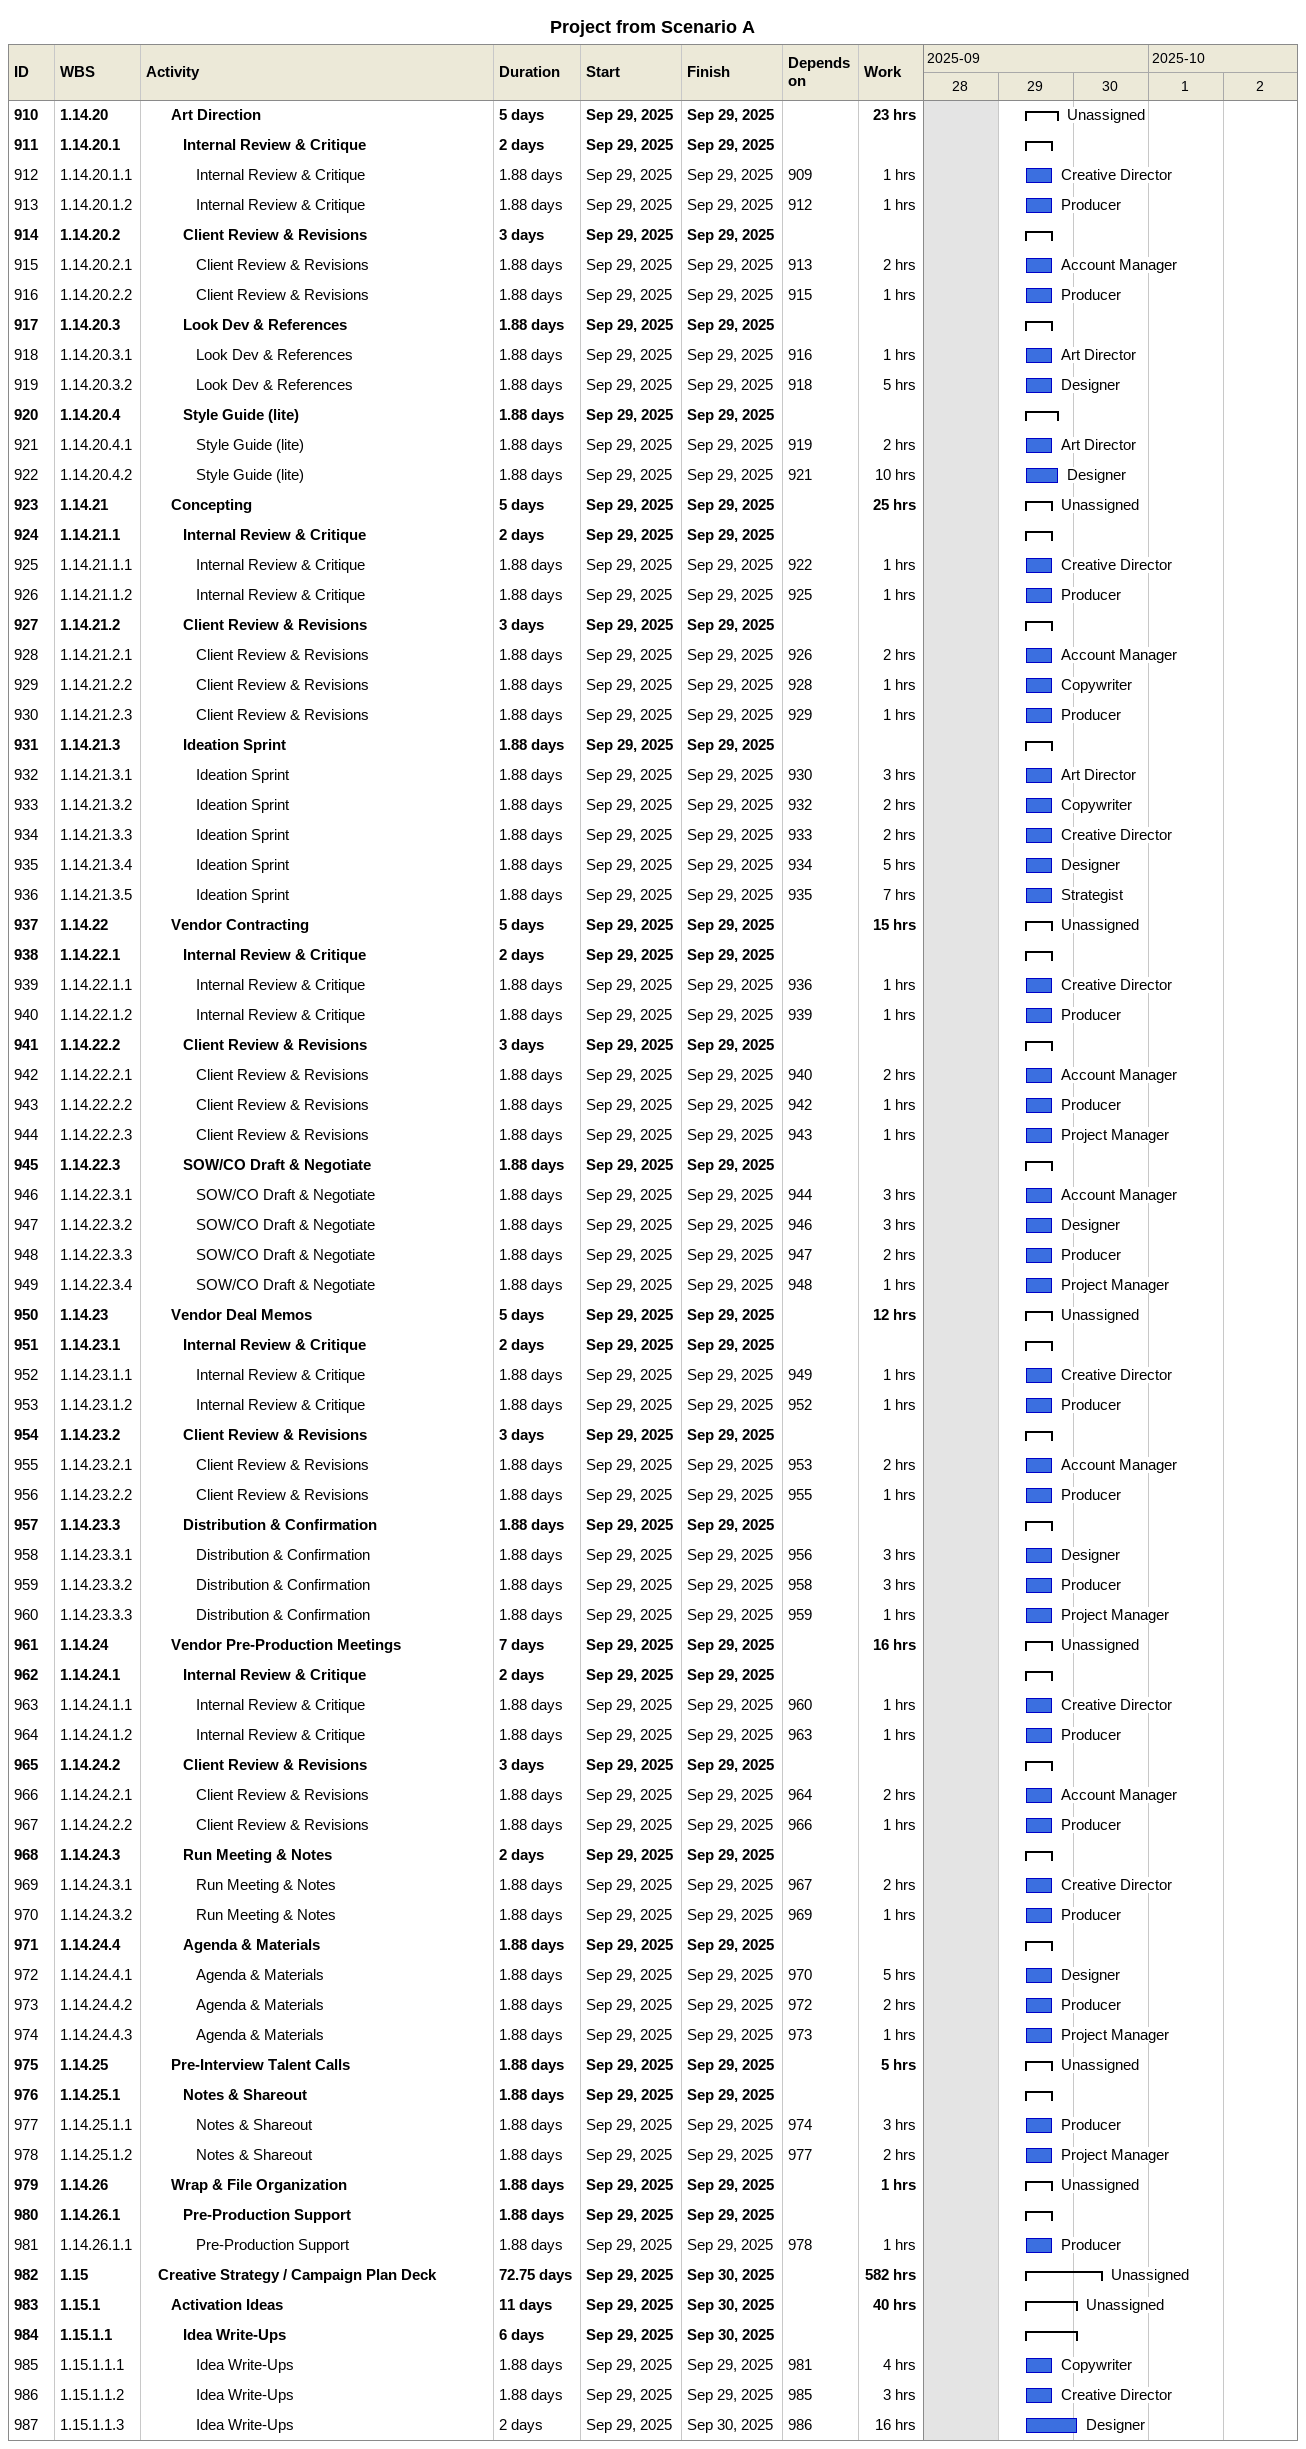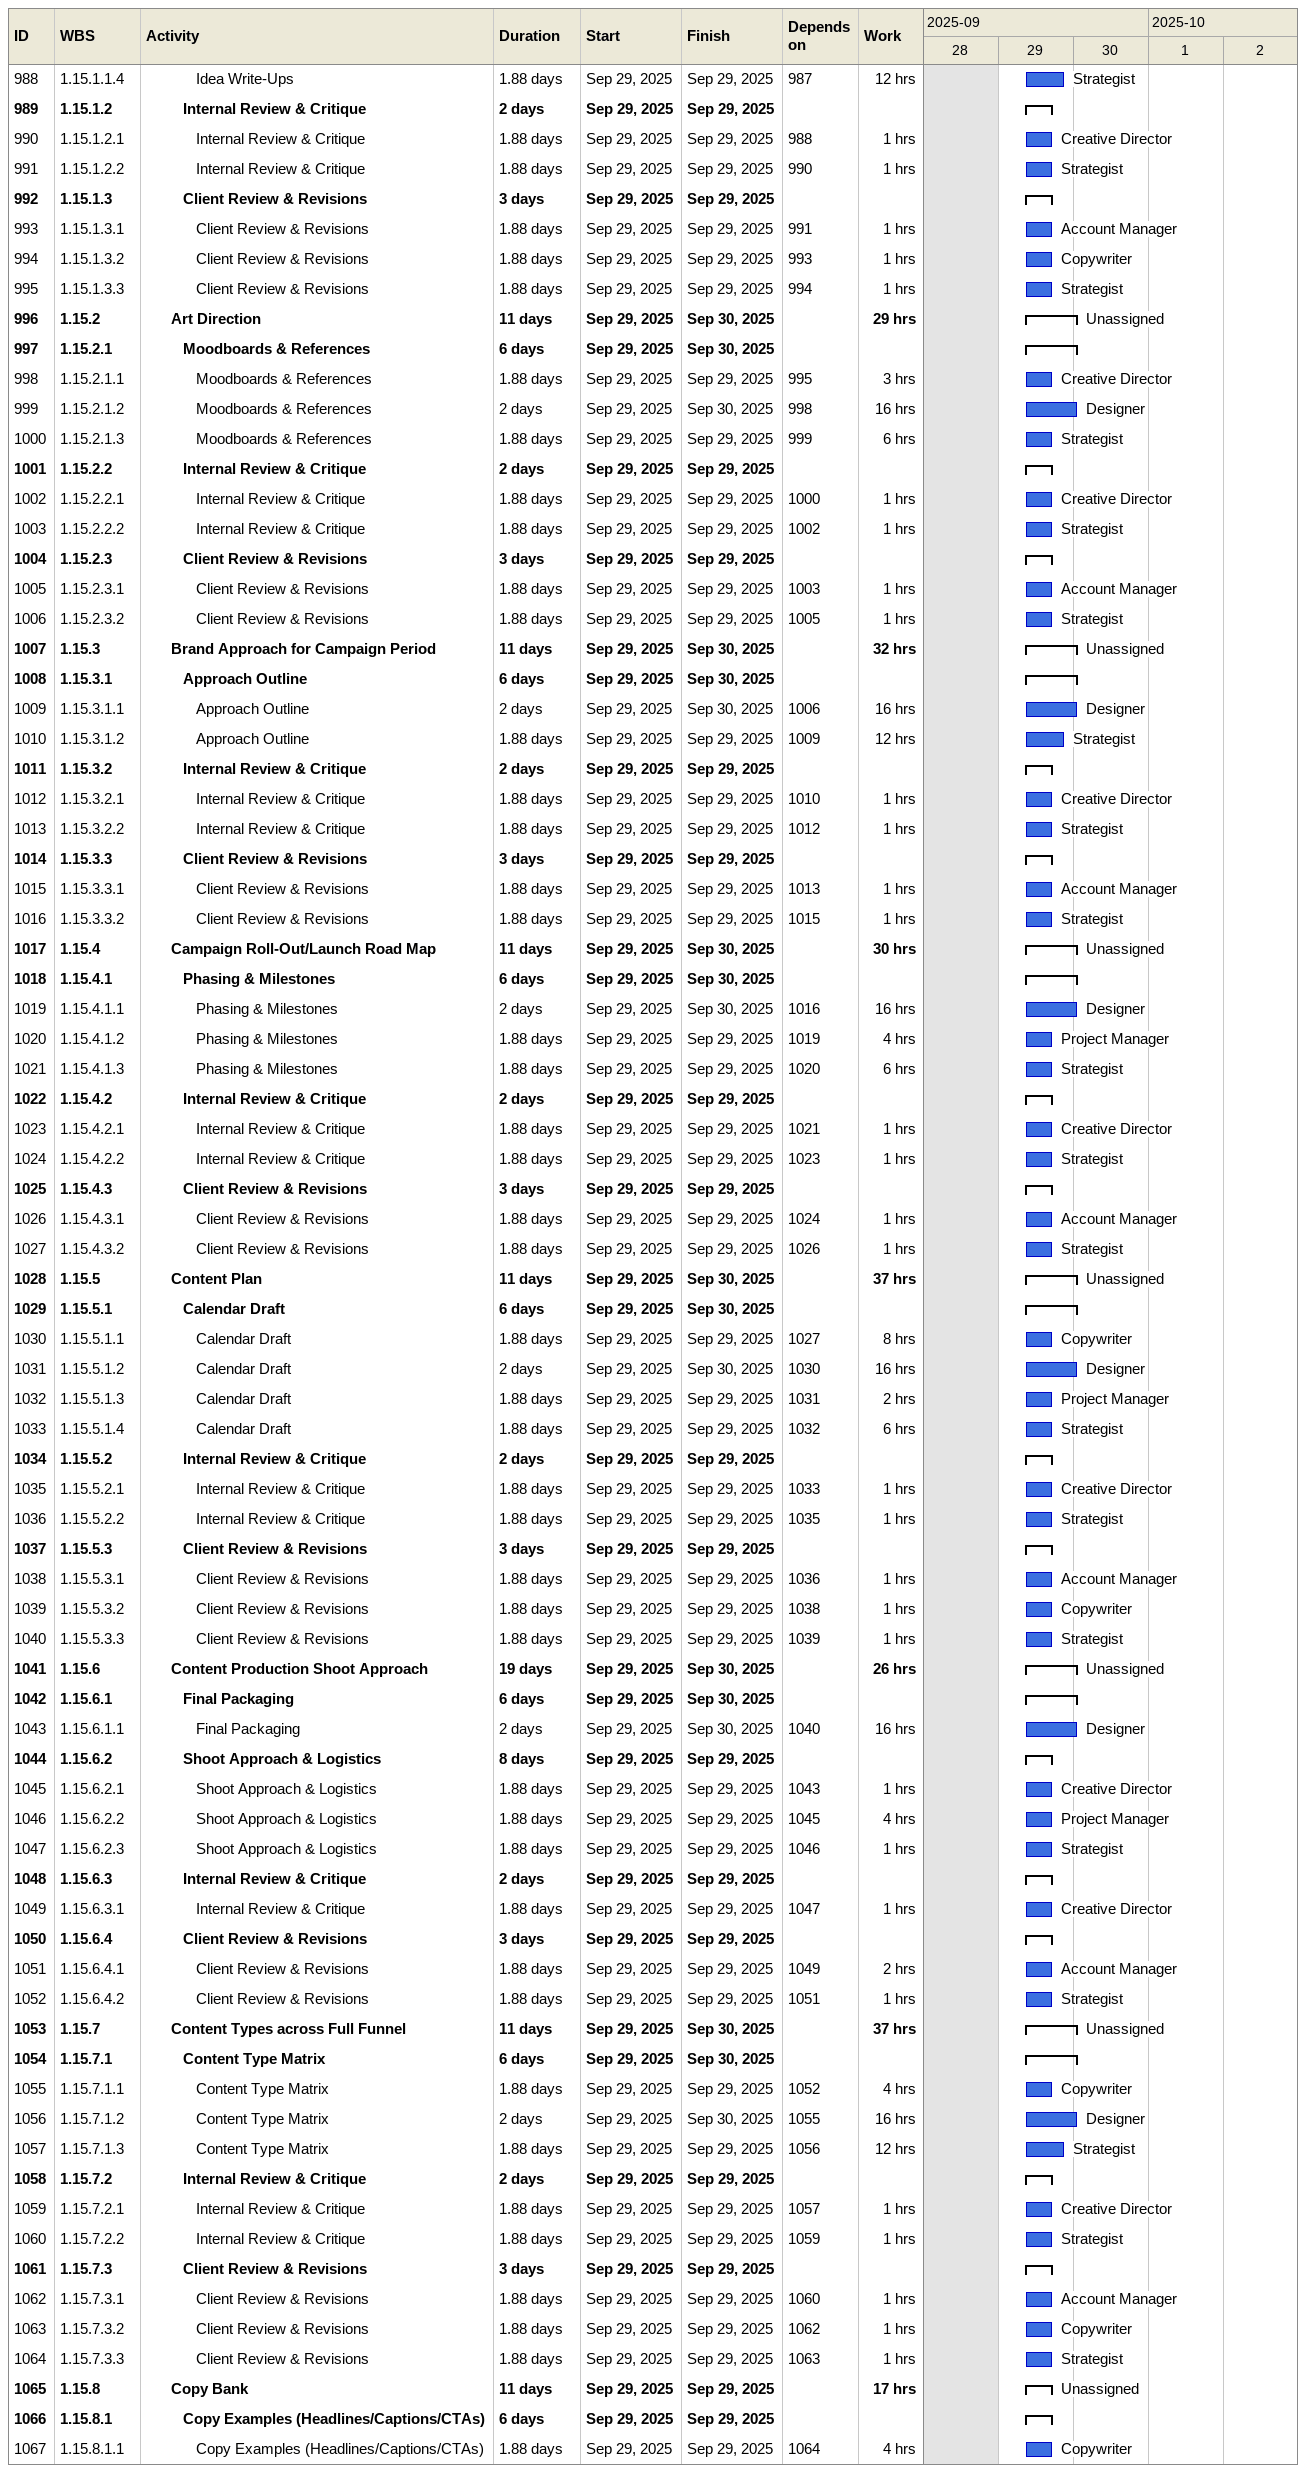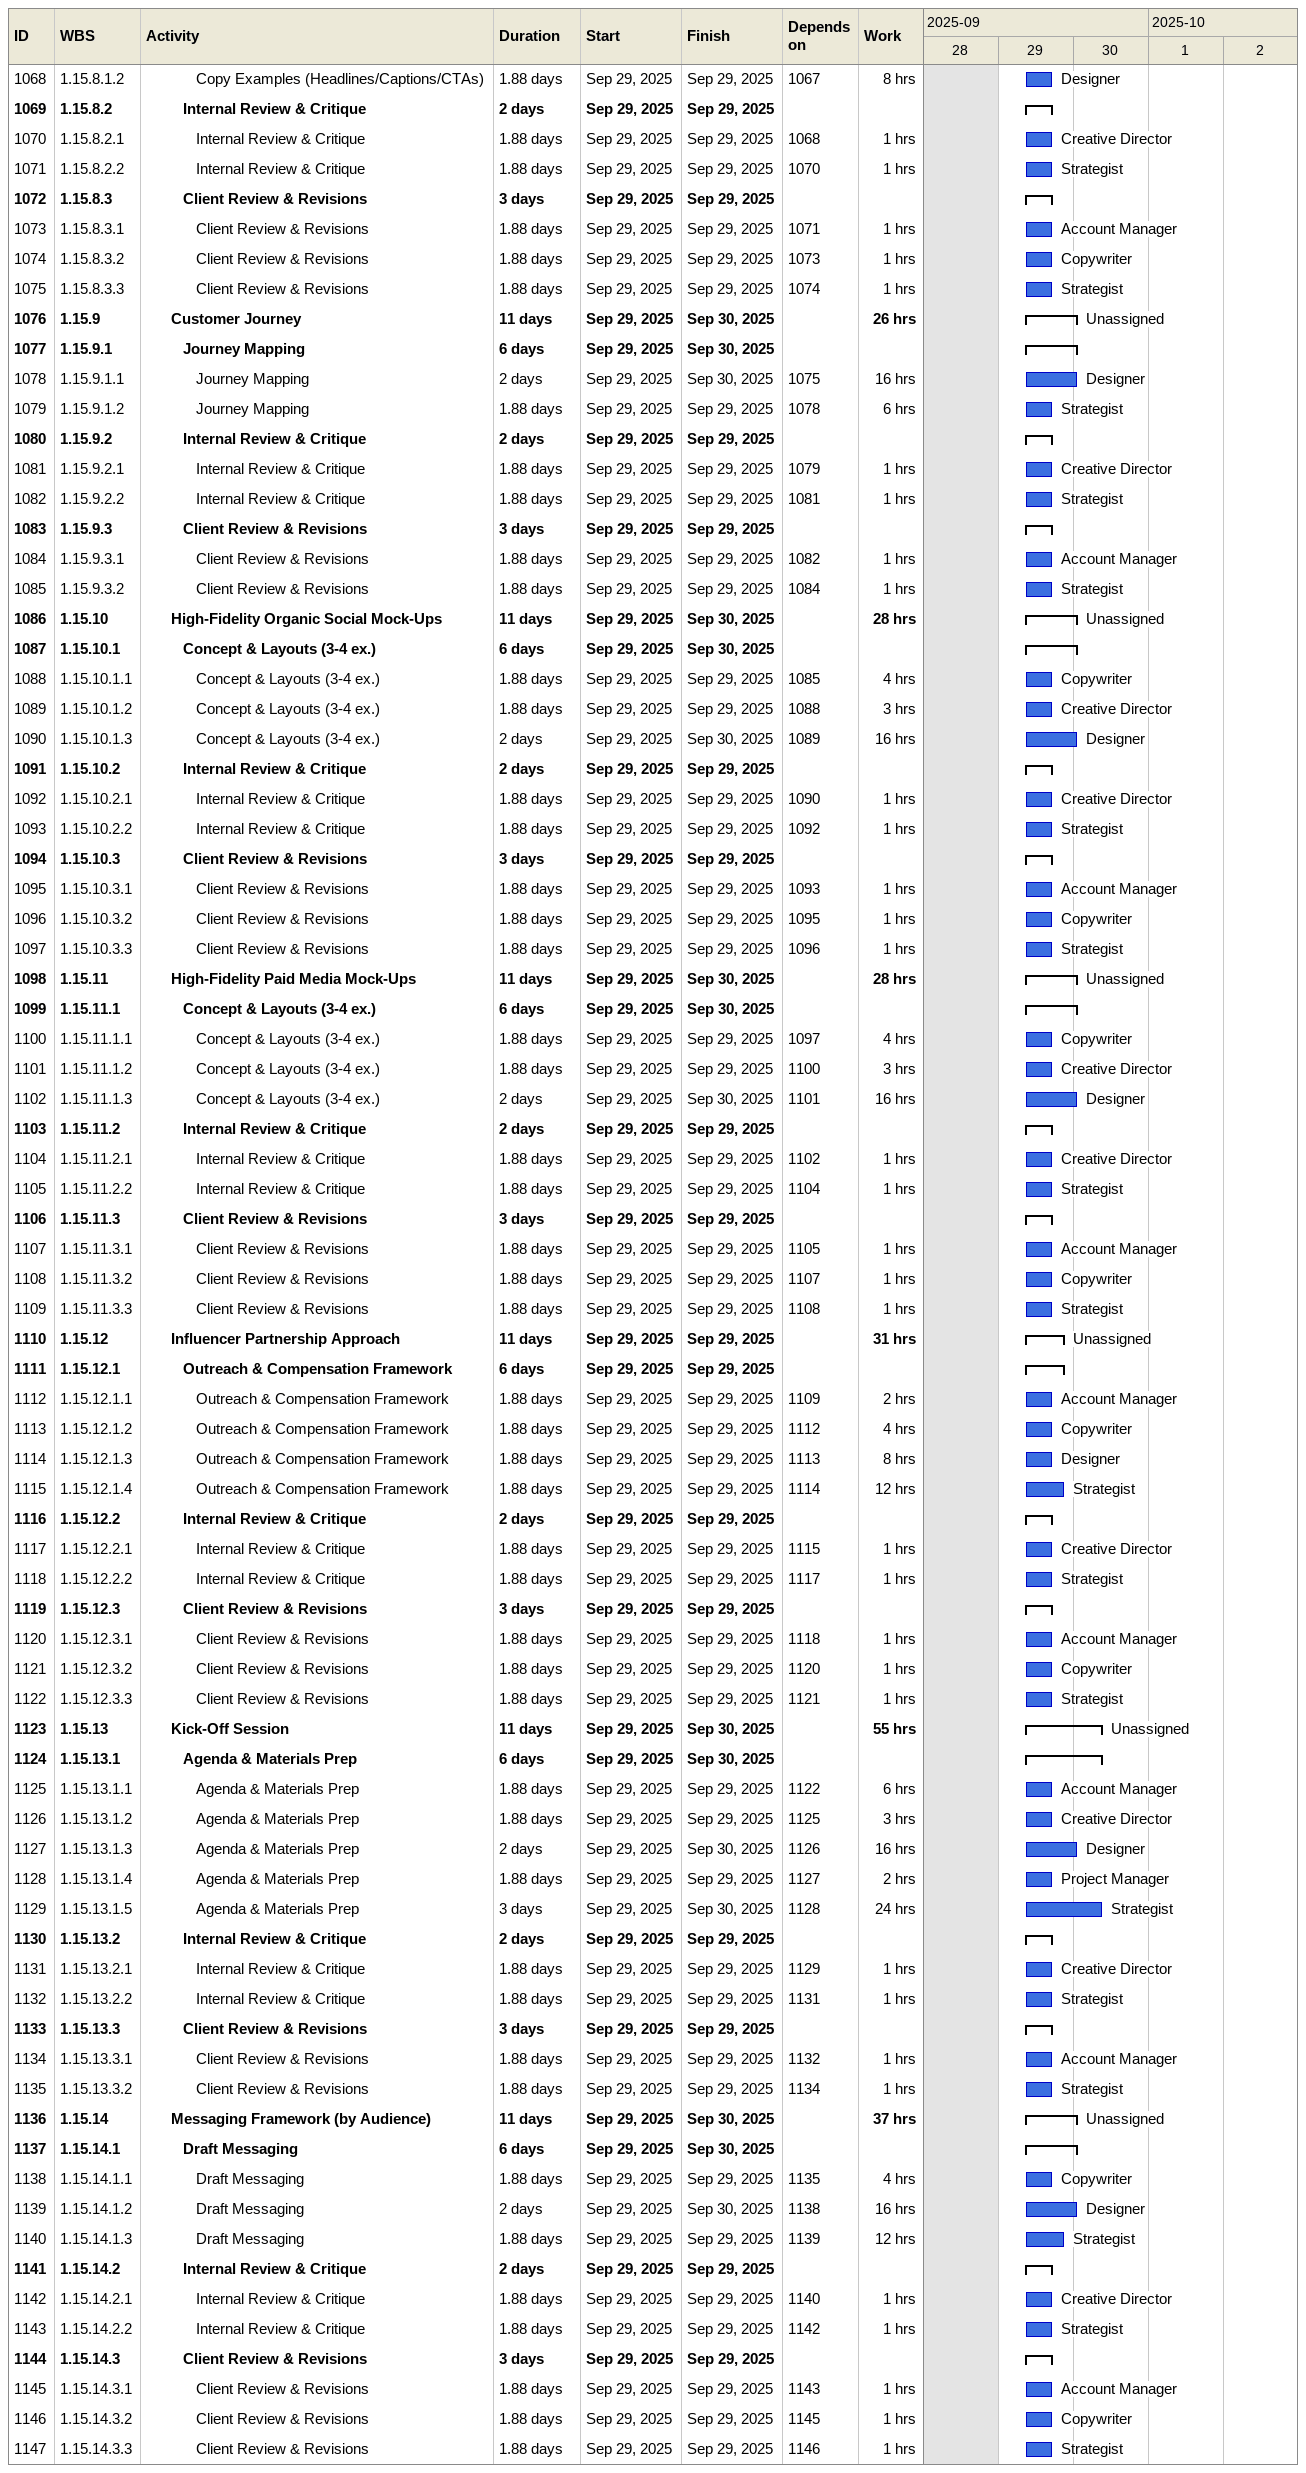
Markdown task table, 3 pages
Project from Scenario A

| ID | WBS | Task | Duration | Start | Finish | Predecessors | Resources | Work (h) |
|---|---|---|---|---|---|---|---|---|
| 910 | 1.14.20 | **Art Direction** | 5d | 2025-09-29 | 2025-09-29 |  | Unassigned | 23 |
| 911 | 1.14.20.1 | **Internal Review & Critique** | 2d | 2025-09-29 | 2025-09-29 |  |  |  |
| 912 | 1.14.20.1.1 | Internal Review & Critique | 1.88d | 2025-09-29 | 2025-09-29 | 909 | Creative Director | 1 |
| 913 | 1.14.20.1.2 | Internal Review & Critique | 1.88d | 2025-09-29 | 2025-09-29 | 912 | Producer | 1 |
| 914 | 1.14.20.2 | **Client Review & Revisions** | 3d | 2025-09-29 | 2025-09-29 |  |  |  |
| 915 | 1.14.20.2.1 | Client Review & Revisions | 1.88d | 2025-09-29 | 2025-09-29 | 913 | Account Manager | 2 |
| 916 | 1.14.20.2.2 | Client Review & Revisions | 1.88d | 2025-09-29 | 2025-09-29 | 915 | Producer | 1 |
| 917 | 1.14.20.3 | **Look Dev & References** | 1.88d | 2025-09-29 | 2025-09-29 |  |  |  |
| 918 | 1.14.20.3.1 | Look Dev & References | 1.88d | 2025-09-29 | 2025-09-29 | 916 | Art Director | 1 |
| 919 | 1.14.20.3.2 | Look Dev & References | 1.88d | 2025-09-29 | 2025-09-29 | 918 | Designer | 5 |
| 920 | 1.14.20.4 | **Style Guide (lite)** | 1.88d | 2025-09-29 | 2025-09-29 |  |  |  |
| 921 | 1.14.20.4.1 | Style Guide (lite) | 1.88d | 2025-09-29 | 2025-09-29 | 919 | Art Director | 2 |
| 922 | 1.14.20.4.2 | Style Guide (lite) | 1.88d | 2025-09-29 | 2025-09-29 | 921 | Designer | 10 |
| 923 | 1.14.21 | **Concepting** | 5d | 2025-09-29 | 2025-09-29 |  | Unassigned | 25 |
| 924 | 1.14.21.1 | **Internal Review & Critique** | 2d | 2025-09-29 | 2025-09-29 |  |  |  |
| 925 | 1.14.21.1.1 | Internal Review & Critique | 1.88d | 2025-09-29 | 2025-09-29 | 922 | Creative Director | 1 |
| 926 | 1.14.21.1.2 | Internal Review & Critique | 1.88d | 2025-09-29 | 2025-09-29 | 925 | Producer | 1 |
| 927 | 1.14.21.2 | **Client Review & Revisions** | 3d | 2025-09-29 | 2025-09-29 |  |  |  |
| 928 | 1.14.21.2.1 | Client Review & Revisions | 1.88d | 2025-09-29 | 2025-09-29 | 926 | Account Manager | 2 |
| 929 | 1.14.21.2.2 | Client Review & Revisions | 1.88d | 2025-09-29 | 2025-09-29 | 928 | Copywriter | 1 |
| 930 | 1.14.21.2.3 | Client Review & Revisions | 1.88d | 2025-09-29 | 2025-09-29 | 929 | Producer | 1 |
| 931 | 1.14.21.3 | **Ideation Sprint** | 1.88d | 2025-09-29 | 2025-09-29 |  |  |  |
| 932 | 1.14.21.3.1 | Ideation Sprint | 1.88d | 2025-09-29 | 2025-09-29 | 930 | Art Director | 3 |
| 933 | 1.14.21.3.2 | Ideation Sprint | 1.88d | 2025-09-29 | 2025-09-29 | 932 | Copywriter | 2 |
| 934 | 1.14.21.3.3 | Ideation Sprint | 1.88d | 2025-09-29 | 2025-09-29 | 933 | Creative Director | 2 |
| 935 | 1.14.21.3.4 | Ideation Sprint | 1.88d | 2025-09-29 | 2025-09-29 | 934 | Designer | 5 |
| 936 | 1.14.21.3.5 | Ideation Sprint | 1.88d | 2025-09-29 | 2025-09-29 | 935 | Strategist | 7 |
| 937 | 1.14.22 | **Vendor Contracting** | 5d | 2025-09-29 | 2025-09-29 |  | Unassigned | 15 |
| 938 | 1.14.22.1 | **Internal Review & Critique** | 2d | 2025-09-29 | 2025-09-29 |  |  |  |
| 939 | 1.14.22.1.1 | Internal Review & Critique | 1.88d | 2025-09-29 | 2025-09-29 | 936 | Creative Director | 1 |
| 940 | 1.14.22.1.2 | Internal Review & Critique | 1.88d | 2025-09-29 | 2025-09-29 | 939 | Producer | 1 |
| 941 | 1.14.22.2 | **Client Review & Revisions** | 3d | 2025-09-29 | 2025-09-29 |  |  |  |
| 942 | 1.14.22.2.1 | Client Review & Revisions | 1.88d | 2025-09-29 | 2025-09-29 | 940 | Account Manager | 2 |
| 943 | 1.14.22.2.2 | Client Review & Revisions | 1.88d | 2025-09-29 | 2025-09-29 | 942 | Producer | 1 |
| 944 | 1.14.22.2.3 | Client Review & Revisions | 1.88d | 2025-09-29 | 2025-09-29 | 943 | Project Manager | 1 |
| 945 | 1.14.22.3 | **SOW/CO Draft & Negotiate** | 1.88d | 2025-09-29 | 2025-09-29 |  |  |  |
| 946 | 1.14.22.3.1 | SOW/CO Draft & Negotiate | 1.88d | 2025-09-29 | 2025-09-29 | 944 | Account Manager | 3 |
| 947 | 1.14.22.3.2 | SOW/CO Draft & Negotiate | 1.88d | 2025-09-29 | 2025-09-29 | 946 | Designer | 3 |
| 948 | 1.14.22.3.3 | SOW/CO Draft & Negotiate | 1.88d | 2025-09-29 | 2025-09-29 | 947 | Producer | 2 |
| 949 | 1.14.22.3.4 | SOW/CO Draft & Negotiate | 1.88d | 2025-09-29 | 2025-09-29 | 948 | Project Manager | 1 |
| 950 | 1.14.23 | **Vendor Deal Memos** | 5d | 2025-09-29 | 2025-09-29 |  | Unassigned | 12 |
| 951 | 1.14.23.1 | **Internal Review & Critique** | 2d | 2025-09-29 | 2025-09-29 |  |  |  |
| 952 | 1.14.23.1.1 | Internal Review & Critique | 1.88d | 2025-09-29 | 2025-09-29 | 949 | Creative Director | 1 |
| 953 | 1.14.23.1.2 | Internal Review & Critique | 1.88d | 2025-09-29 | 2025-09-29 | 952 | Producer | 1 |
| 954 | 1.14.23.2 | **Client Review & Revisions** | 3d | 2025-09-29 | 2025-09-29 |  |  |  |
| 955 | 1.14.23.2.1 | Client Review & Revisions | 1.88d | 2025-09-29 | 2025-09-29 | 953 | Account Manager | 2 |
| 956 | 1.14.23.2.2 | Client Review & Revisions | 1.88d | 2025-09-29 | 2025-09-29 | 955 | Producer | 1 |
| 957 | 1.14.23.3 | **Distribution & Confirmation** | 1.88d | 2025-09-29 | 2025-09-29 |  |  |  |
| 958 | 1.14.23.3.1 | Distribution & Confirmation | 1.88d | 2025-09-29 | 2025-09-29 | 956 | Designer | 3 |
| 959 | 1.14.23.3.2 | Distribution & Confirmation | 1.88d | 2025-09-29 | 2025-09-29 | 958 | Producer | 3 |
| 960 | 1.14.23.3.3 | Distribution & Confirmation | 1.88d | 2025-09-29 | 2025-09-29 | 959 | Project Manager | 1 |
| 961 | 1.14.24 | **Vendor Pre-Production Meetings** | 7d | 2025-09-29 | 2025-09-29 |  | Unassigned | 16 |
| 962 | 1.14.24.1 | **Internal Review & Critique** | 2d | 2025-09-29 | 2025-09-29 |  |  |  |
| 963 | 1.14.24.1.1 | Internal Review & Critique | 1.88d | 2025-09-29 | 2025-09-29 | 960 | Creative Director | 1 |
| 964 | 1.14.24.1.2 | Internal Review & Critique | 1.88d | 2025-09-29 | 2025-09-29 | 963 | Producer | 1 |
| 965 | 1.14.24.2 | **Client Review & Revisions** | 3d | 2025-09-29 | 2025-09-29 |  |  |  |
| 966 | 1.14.24.2.1 | Client Review & Revisions | 1.88d | 2025-09-29 | 2025-09-29 | 964 | Account Manager | 2 |
| 967 | 1.14.24.2.2 | Client Review & Revisions | 1.88d | 2025-09-29 | 2025-09-29 | 966 | Producer | 1 |
| 968 | 1.14.24.3 | **Run Meeting & Notes** | 2d | 2025-09-29 | 2025-09-29 |  |  |  |
| 969 | 1.14.24.3.1 | Run Meeting & Notes | 1.88d | 2025-09-29 | 2025-09-29 | 967 | Creative Director | 2 |
| 970 | 1.14.24.3.2 | Run Meeting & Notes | 1.88d | 2025-09-29 | 2025-09-29 | 969 | Producer | 1 |
| 971 | 1.14.24.4 | **Agenda & Materials** | 1.88d | 2025-09-29 | 2025-09-29 |  |  |  |
| 972 | 1.14.24.4.1 | Agenda & Materials | 1.88d | 2025-09-29 | 2025-09-29 | 970 | Designer | 5 |
| 973 | 1.14.24.4.2 | Agenda & Materials | 1.88d | 2025-09-29 | 2025-09-29 | 972 | Producer | 2 |
| 974 | 1.14.24.4.3 | Agenda & Materials | 1.88d | 2025-09-29 | 2025-09-29 | 973 | Project Manager | 1 |
| 975 | 1.14.25 | **Pre-Interview Talent Calls** | 1.88d | 2025-09-29 | 2025-09-29 |  | Unassigned | 5 |
| 976 | 1.14.25.1 | **Notes & Shareout** | 1.88d | 2025-09-29 | 2025-09-29 |  |  |  |
| 977 | 1.14.25.1.1 | Notes & Shareout | 1.88d | 2025-09-29 | 2025-09-29 | 974 | Producer | 3 |
| 978 | 1.14.25.1.2 | Notes & Shareout | 1.88d | 2025-09-29 | 2025-09-29 | 977 | Project Manager | 2 |
| 979 | 1.14.26 | **Wrap & File Organization** | 1.88d | 2025-09-29 | 2025-09-29 |  | Unassigned | 1 |
| 980 | 1.14.26.1 | **Pre-Production Support** | 1.88d | 2025-09-29 | 2025-09-29 |  |  |  |
| 981 | 1.14.26.1.1 | Pre-Production Support | 1.88d | 2025-09-29 | 2025-09-29 | 978 | Producer | 1 |
| 982 | 1.15 | **Creative Strategy / Campaign Plan Deck** | 72.75d | 2025-09-29 | 2025-09-30 |  | Unassigned | 582 |
| 983 | 1.15.1 | **Activation Ideas** | 11d | 2025-09-29 | 2025-09-30 |  | Unassigned | 40 |
| 984 | 1.15.1.1 | **Idea Write-Ups** | 6d | 2025-09-29 | 2025-09-30 |  |  |  |
| 985 | 1.15.1.1.1 | Idea Write-Ups | 1.88d | 2025-09-29 | 2025-09-29 | 981 | Copywriter | 4 |
| 986 | 1.15.1.1.2 | Idea Write-Ups | 1.88d | 2025-09-29 | 2025-09-29 | 985 | Creative Director | 3 |
| 987 | 1.15.1.1.3 | Idea Write-Ups | 2d | 2025-09-29 | 2025-09-30 | 986 | Designer | 16 |
| 988 | 1.15.1.1.4 | Idea Write-Ups | 1.88d | 2025-09-29 | 2025-09-29 | 987 | Strategist | 12 |
| 989 | 1.15.1.2 | **Internal Review & Critique** | 2d | 2025-09-29 | 2025-09-29 |  |  |  |
| 990 | 1.15.1.2.1 | Internal Review & Critique | 1.88d | 2025-09-29 | 2025-09-29 | 988 | Creative Director | 1 |
| 991 | 1.15.1.2.2 | Internal Review & Critique | 1.88d | 2025-09-29 | 2025-09-29 | 990 | Strategist | 1 |
| 992 | 1.15.1.3 | **Client Review & Revisions** | 3d | 2025-09-29 | 2025-09-29 |  |  |  |
| 993 | 1.15.1.3.1 | Client Review & Revisions | 1.88d | 2025-09-29 | 2025-09-29 | 991 | Account Manager | 1 |
| 994 | 1.15.1.3.2 | Client Review & Revisions | 1.88d | 2025-09-29 | 2025-09-29 | 993 | Copywriter | 1 |
| 995 | 1.15.1.3.3 | Client Review & Revisions | 1.88d | 2025-09-29 | 2025-09-29 | 994 | Strategist | 1 |
| 996 | 1.15.2 | **Art Direction** | 11d | 2025-09-29 | 2025-09-30 |  | Unassigned | 29 |
| 997 | 1.15.2.1 | **Moodboards & References** | 6d | 2025-09-29 | 2025-09-30 |  |  |  |
| 998 | 1.15.2.1.1 | Moodboards & References | 1.88d | 2025-09-29 | 2025-09-29 | 995 | Creative Director | 3 |
| 999 | 1.15.2.1.2 | Moodboards & References | 2d | 2025-09-29 | 2025-09-30 | 998 | Designer | 16 |
| 1000 | 1.15.2.1.3 | Moodboards & References | 1.88d | 2025-09-29 | 2025-09-29 | 999 | Strategist | 6 |
| 1001 | 1.15.2.2 | **Internal Review & Critique** | 2d | 2025-09-29 | 2025-09-29 |  |  |  |
| 1002 | 1.15.2.2.1 | Internal Review & Critique | 1.88d | 2025-09-29 | 2025-09-29 | 1000 | Creative Director | 1 |
| 1003 | 1.15.2.2.2 | Internal Review & Critique | 1.88d | 2025-09-29 | 2025-09-29 | 1002 | Strategist | 1 |
| 1004 | 1.15.2.3 | **Client Review & Revisions** | 3d | 2025-09-29 | 2025-09-29 |  |  |  |
| 1005 | 1.15.2.3.1 | Client Review & Revisions | 1.88d | 2025-09-29 | 2025-09-29 | 1003 | Account Manager | 1 |
| 1006 | 1.15.2.3.2 | Client Review & Revisions | 1.88d | 2025-09-29 | 2025-09-29 | 1005 | Strategist | 1 |
| 1007 | 1.15.3 | **Brand Approach for Campaign Period** | 11d | 2025-09-29 | 2025-09-30 |  | Unassigned | 32 |
| 1008 | 1.15.3.1 | **Approach Outline** | 6d | 2025-09-29 | 2025-09-30 |  |  |  |
| 1009 | 1.15.3.1.1 | Approach Outline | 2d | 2025-09-29 | 2025-09-30 | 1006 | Designer | 16 |
| 1010 | 1.15.3.1.2 | Approach Outline | 1.88d | 2025-09-29 | 2025-09-29 | 1009 | Strategist | 12 |
| 1011 | 1.15.3.2 | **Internal Review & Critique** | 2d | 2025-09-29 | 2025-09-29 |  |  |  |
| 1012 | 1.15.3.2.1 | Internal Review & Critique | 1.88d | 2025-09-29 | 2025-09-29 | 1010 | Creative Director | 1 |
| 1013 | 1.15.3.2.2 | Internal Review & Critique | 1.88d | 2025-09-29 | 2025-09-29 | 1012 | Strategist | 1 |
| 1014 | 1.15.3.3 | **Client Review & Revisions** | 3d | 2025-09-29 | 2025-09-29 |  |  |  |
| 1015 | 1.15.3.3.1 | Client Review & Revisions | 1.88d | 2025-09-29 | 2025-09-29 | 1013 | Account Manager | 1 |
| 1016 | 1.15.3.3.2 | Client Review & Revisions | 1.88d | 2025-09-29 | 2025-09-29 | 1015 | Strategist | 1 |
| 1017 | 1.15.4 | **Campaign Roll-Out/Launch Road Map** | 11d | 2025-09-29 | 2025-09-30 |  | Unassigned | 30 |
| 1018 | 1.15.4.1 | **Phasing & Milestones** | 6d | 2025-09-29 | 2025-09-30 |  |  |  |
| 1019 | 1.15.4.1.1 | Phasing & Milestones | 2d | 2025-09-29 | 2025-09-30 | 1016 | Designer | 16 |
| 1020 | 1.15.4.1.2 | Phasing & Milestones | 1.88d | 2025-09-29 | 2025-09-29 | 1019 | Project Manager | 4 |
| 1021 | 1.15.4.1.3 | Phasing & Milestones | 1.88d | 2025-09-29 | 2025-09-29 | 1020 | Strategist | 6 |
| 1022 | 1.15.4.2 | **Internal Review & Critique** | 2d | 2025-09-29 | 2025-09-29 |  |  |  |
| 1023 | 1.15.4.2.1 | Internal Review & Critique | 1.88d | 2025-09-29 | 2025-09-29 | 1021 | Creative Director | 1 |
| 1024 | 1.15.4.2.2 | Internal Review & Critique | 1.88d | 2025-09-29 | 2025-09-29 | 1023 | Strategist | 1 |
| 1025 | 1.15.4.3 | **Client Review & Revisions** | 3d | 2025-09-29 | 2025-09-29 |  |  |  |
| 1026 | 1.15.4.3.1 | Client Review & Revisions | 1.88d | 2025-09-29 | 2025-09-29 | 1024 | Account Manager | 1 |
| 1027 | 1.15.4.3.2 | Client Review & Revisions | 1.88d | 2025-09-29 | 2025-09-29 | 1026 | Strategist | 1 |
| 1028 | 1.15.5 | **Content Plan** | 11d | 2025-09-29 | 2025-09-30 |  | Unassigned | 37 |
| 1029 | 1.15.5.1 | **Calendar Draft** | 6d | 2025-09-29 | 2025-09-30 |  |  |  |
| 1030 | 1.15.5.1.1 | Calendar Draft | 1.88d | 2025-09-29 | 2025-09-29 | 1027 | Copywriter | 8 |
| 1031 | 1.15.5.1.2 | Calendar Draft | 2d | 2025-09-29 | 2025-09-30 | 1030 | Designer | 16 |
| 1032 | 1.15.5.1.3 | Calendar Draft | 1.88d | 2025-09-29 | 2025-09-29 | 1031 | Project Manager | 2 |
| 1033 | 1.15.5.1.4 | Calendar Draft | 1.88d | 2025-09-29 | 2025-09-29 | 1032 | Strategist | 6 |
| 1034 | 1.15.5.2 | **Internal Review & Critique** | 2d | 2025-09-29 | 2025-09-29 |  |  |  |
| 1035 | 1.15.5.2.1 | Internal Review & Critique | 1.88d | 2025-09-29 | 2025-09-29 | 1033 | Creative Director | 1 |
| 1036 | 1.15.5.2.2 | Internal Review & Critique | 1.88d | 2025-09-29 | 2025-09-29 | 1035 | Strategist | 1 |
| 1037 | 1.15.5.3 | **Client Review & Revisions** | 3d | 2025-09-29 | 2025-09-29 |  |  |  |
| 1038 | 1.15.5.3.1 | Client Review & Revisions | 1.88d | 2025-09-29 | 2025-09-29 | 1036 | Account Manager | 1 |
| 1039 | 1.15.5.3.2 | Client Review & Revisions | 1.88d | 2025-09-29 | 2025-09-29 | 1038 | Copywriter | 1 |
| 1040 | 1.15.5.3.3 | Client Review & Revisions | 1.88d | 2025-09-29 | 2025-09-29 | 1039 | Strategist | 1 |
| 1041 | 1.15.6 | **Content Production Shoot Approach** | 19d | 2025-09-29 | 2025-09-30 |  | Unassigned | 26 |
| 1042 | 1.15.6.1 | **Final Packaging** | 6d | 2025-09-29 | 2025-09-30 |  |  |  |
| 1043 | 1.15.6.1.1 | Final Packaging | 2d | 2025-09-29 | 2025-09-30 | 1040 | Designer | 16 |
| 1044 | 1.15.6.2 | **Shoot Approach & Logistics** | 8d | 2025-09-29 | 2025-09-29 |  |  |  |
| 1045 | 1.15.6.2.1 | Shoot Approach & Logistics | 1.88d | 2025-09-29 | 2025-09-29 | 1043 | Creative Director | 1 |
| 1046 | 1.15.6.2.2 | Shoot Approach & Logistics | 1.88d | 2025-09-29 | 2025-09-29 | 1045 | Project Manager | 4 |
| 1047 | 1.15.6.2.3 | Shoot Approach & Logistics | 1.88d | 2025-09-29 | 2025-09-29 | 1046 | Strategist | 1 |
| 1048 | 1.15.6.3 | **Internal Review & Critique** | 2d | 2025-09-29 | 2025-09-29 |  |  |  |
| 1049 | 1.15.6.3.1 | Internal Review & Critique | 1.88d | 2025-09-29 | 2025-09-29 | 1047 | Creative Director | 1 |
| 1050 | 1.15.6.4 | **Client Review & Revisions** | 3d | 2025-09-29 | 2025-09-29 |  |  |  |
| 1051 | 1.15.6.4.1 | Client Review & Revisions | 1.88d | 2025-09-29 | 2025-09-29 | 1049 | Account Manager | 2 |
| 1052 | 1.15.6.4.2 | Client Review & Revisions | 1.88d | 2025-09-29 | 2025-09-29 | 1051 | Strategist | 1 |
| 1053 | 1.15.7 | **Content Types across Full Funnel** | 11d | 2025-09-29 | 2025-09-30 |  | Unassigned | 37 |
| 1054 | 1.15.7.1 | **Content Type Matrix** | 6d | 2025-09-29 | 2025-09-30 |  |  |  |
| 1055 | 1.15.7.1.1 | Content Type Matrix | 1.88d | 2025-09-29 | 2025-09-29 | 1052 | Copywriter | 4 |
| 1056 | 1.15.7.1.2 | Content Type Matrix | 2d | 2025-09-29 | 2025-09-30 | 1055 | Designer | 16 |
| 1057 | 1.15.7.1.3 | Content Type Matrix | 1.88d | 2025-09-29 | 2025-09-29 | 1056 | Strategist | 12 |
| 1058 | 1.15.7.2 | **Internal Review & Critique** | 2d | 2025-09-29 | 2025-09-29 |  |  |  |
| 1059 | 1.15.7.2.1 | Internal Review & Critique | 1.88d | 2025-09-29 | 2025-09-29 | 1057 | Creative Director | 1 |
| 1060 | 1.15.7.2.2 | Internal Review & Critique | 1.88d | 2025-09-29 | 2025-09-29 | 1059 | Strategist | 1 |
| 1061 | 1.15.7.3 | **Client Review & Revisions** | 3d | 2025-09-29 | 2025-09-29 |  |  |  |
| 1062 | 1.15.7.3.1 | Client Review & Revisions | 1.88d | 2025-09-29 | 2025-09-29 | 1060 | Account Manager | 1 |
| 1063 | 1.15.7.3.2 | Client Review & Revisions | 1.88d | 2025-09-29 | 2025-09-29 | 1062 | Copywriter | 1 |
| 1064 | 1.15.7.3.3 | Client Review & Revisions | 1.88d | 2025-09-29 | 2025-09-29 | 1063 | Strategist | 1 |
| 1065 | 1.15.8 | **Copy Bank** | 11d | 2025-09-29 | 2025-09-29 |  | Unassigned | 17 |
| 1066 | 1.15.8.1 | **Copy Examples (Headlines/Captions/CTAs)** | 6d | 2025-09-29 | 2025-09-29 |  |  |  |
| 1067 | 1.15.8.1.1 | Copy Examples (Headlines/Captions/CTAs) | 1.88d | 2025-09-29 | 2025-09-29 | 1064 | Copywriter | 4 |
| 1068 | 1.15.8.1.2 | Copy Examples (Headlines/Captions/CTAs) | 1.88d | 2025-09-29 | 2025-09-29 | 1067 | Designer | 8 |
| 1069 | 1.15.8.2 | **Internal Review & Critique** | 2d | 2025-09-29 | 2025-09-29 |  |  |  |
| 1070 | 1.15.8.2.1 | Internal Review & Critique | 1.88d | 2025-09-29 | 2025-09-29 | 1068 | Creative Director | 1 |
| 1071 | 1.15.8.2.2 | Internal Review & Critique | 1.88d | 2025-09-29 | 2025-09-29 | 1070 | Strategist | 1 |
| 1072 | 1.15.8.3 | **Client Review & Revisions** | 3d | 2025-09-29 | 2025-09-29 |  |  |  |
| 1073 | 1.15.8.3.1 | Client Review & Revisions | 1.88d | 2025-09-29 | 2025-09-29 | 1071 | Account Manager | 1 |
| 1074 | 1.15.8.3.2 | Client Review & Revisions | 1.88d | 2025-09-29 | 2025-09-29 | 1073 | Copywriter | 1 |
| 1075 | 1.15.8.3.3 | Client Review & Revisions | 1.88d | 2025-09-29 | 2025-09-29 | 1074 | Strategist | 1 |
| 1076 | 1.15.9 | **Customer Journey** | 11d | 2025-09-29 | 2025-09-30 |  | Unassigned | 26 |
| 1077 | 1.15.9.1 | **Journey Mapping** | 6d | 2025-09-29 | 2025-09-30 |  |  |  |
| 1078 | 1.15.9.1.1 | Journey Mapping | 2d | 2025-09-29 | 2025-09-30 | 1075 | Designer | 16 |
| 1079 | 1.15.9.1.2 | Journey Mapping | 1.88d | 2025-09-29 | 2025-09-29 | 1078 | Strategist | 6 |
| 1080 | 1.15.9.2 | **Internal Review & Critique** | 2d | 2025-09-29 | 2025-09-29 |  |  |  |
| 1081 | 1.15.9.2.1 | Internal Review & Critique | 1.88d | 2025-09-29 | 2025-09-29 | 1079 | Creative Director | 1 |
| 1082 | 1.15.9.2.2 | Internal Review & Critique | 1.88d | 2025-09-29 | 2025-09-29 | 1081 | Strategist | 1 |
| 1083 | 1.15.9.3 | **Client Review & Revisions** | 3d | 2025-09-29 | 2025-09-29 |  |  |  |
| 1084 | 1.15.9.3.1 | Client Review & Revisions | 1.88d | 2025-09-29 | 2025-09-29 | 1082 | Account Manager | 1 |
| 1085 | 1.15.9.3.2 | Client Review & Revisions | 1.88d | 2025-09-29 | 2025-09-29 | 1084 | Strategist | 1 |
| 1086 | 1.15.10 | **High-Fidelity Organic Social Mock-Ups** | 11d | 2025-09-29 | 2025-09-30 |  | Unassigned | 28 |
| 1087 | 1.15.10.1 | **Concept & Layouts (3-4 ex.)** | 6d | 2025-09-29 | 2025-09-30 |  |  |  |
| 1088 | 1.15.10.1.1 | Concept & Layouts (3-4 ex.) | 1.88d | 2025-09-29 | 2025-09-29 | 1085 | Copywriter | 4 |
| 1089 | 1.15.10.1.2 | Concept & Layouts (3-4 ex.) | 1.88d | 2025-09-29 | 2025-09-29 | 1088 | Creative Director | 3 |
| 1090 | 1.15.10.1.3 | Concept & Layouts (3-4 ex.) | 2d | 2025-09-29 | 2025-09-30 | 1089 | Designer | 16 |
| 1091 | 1.15.10.2 | **Internal Review & Critique** | 2d | 2025-09-29 | 2025-09-29 |  |  |  |
| 1092 | 1.15.10.2.1 | Internal Review & Critique | 1.88d | 2025-09-29 | 2025-09-29 | 1090 | Creative Director | 1 |
| 1093 | 1.15.10.2.2 | Internal Review & Critique | 1.88d | 2025-09-29 | 2025-09-29 | 1092 | Strategist | 1 |
| 1094 | 1.15.10.3 | **Client Review & Revisions** | 3d | 2025-09-29 | 2025-09-29 |  |  |  |
| 1095 | 1.15.10.3.1 | Client Review & Revisions | 1.88d | 2025-09-29 | 2025-09-29 | 1093 | Account Manager | 1 |
| 1096 | 1.15.10.3.2 | Client Review & Revisions | 1.88d | 2025-09-29 | 2025-09-29 | 1095 | Copywriter | 1 |
| 1097 | 1.15.10.3.3 | Client Review & Revisions | 1.88d | 2025-09-29 | 2025-09-29 | 1096 | Strategist | 1 |
| 1098 | 1.15.11 | **High-Fidelity Paid Media Mock-Ups** | 11d | 2025-09-29 | 2025-09-30 |  | Unassigned | 28 |
| 1099 | 1.15.11.1 | **Concept & Layouts (3-4 ex.)** | 6d | 2025-09-29 | 2025-09-30 |  |  |  |
| 1100 | 1.15.11.1.1 | Concept & Layouts (3-4 ex.) | 1.88d | 2025-09-29 | 2025-09-29 | 1097 | Copywriter | 4 |
| 1101 | 1.15.11.1.2 | Concept & Layouts (3-4 ex.) | 1.88d | 2025-09-29 | 2025-09-29 | 1100 | Creative Director | 3 |
| 1102 | 1.15.11.1.3 | Concept & Layouts (3-4 ex.) | 2d | 2025-09-29 | 2025-09-30 | 1101 | Designer | 16 |
| 1103 | 1.15.11.2 | **Internal Review & Critique** | 2d | 2025-09-29 | 2025-09-29 |  |  |  |
| 1104 | 1.15.11.2.1 | Internal Review & Critique | 1.88d | 2025-09-29 | 2025-09-29 | 1102 | Creative Director | 1 |
| 1105 | 1.15.11.2.2 | Internal Review & Critique | 1.88d | 2025-09-29 | 2025-09-29 | 1104 | Strategist | 1 |
| 1106 | 1.15.11.3 | **Client Review & Revisions** | 3d | 2025-09-29 | 2025-09-29 |  |  |  |
| 1107 | 1.15.11.3.1 | Client Review & Revisions | 1.88d | 2025-09-29 | 2025-09-29 | 1105 | Account Manager | 1 |
| 1108 | 1.15.11.3.2 | Client Review & Revisions | 1.88d | 2025-09-29 | 2025-09-29 | 1107 | Copywriter | 1 |
| 1109 | 1.15.11.3.3 | Client Review & Revisions | 1.88d | 2025-09-29 | 2025-09-29 | 1108 | Strategist | 1 |
| 1110 | 1.15.12 | **Influencer Partnership Approach** | 11d | 2025-09-29 | 2025-09-29 |  | Unassigned | 31 |
| 1111 | 1.15.12.1 | **Outreach & Compensation Framework** | 6d | 2025-09-29 | 2025-09-29 |  |  |  |
| 1112 | 1.15.12.1.1 | Outreach & Compensation Framework | 1.88d | 2025-09-29 | 2025-09-29 | 1109 | Account Manager | 2 |
| 1113 | 1.15.12.1.2 | Outreach & Compensation Framework | 1.88d | 2025-09-29 | 2025-09-29 | 1112 | Copywriter | 4 |
| 1114 | 1.15.12.1.3 | Outreach & Compensation Framework | 1.88d | 2025-09-29 | 2025-09-29 | 1113 | Designer | 8 |
| 1115 | 1.15.12.1.4 | Outreach & Compensation Framework | 1.88d | 2025-09-29 | 2025-09-29 | 1114 | Strategist | 12 |
| 1116 | 1.15.12.2 | **Internal Review & Critique** | 2d | 2025-09-29 | 2025-09-29 |  |  |  |
| 1117 | 1.15.12.2.1 | Internal Review & Critique | 1.88d | 2025-09-29 | 2025-09-29 | 1115 | Creative Director | 1 |
| 1118 | 1.15.12.2.2 | Internal Review & Critique | 1.88d | 2025-09-29 | 2025-09-29 | 1117 | Strategist | 1 |
| 1119 | 1.15.12.3 | **Client Review & Revisions** | 3d | 2025-09-29 | 2025-09-29 |  |  |  |
| 1120 | 1.15.12.3.1 | Client Review & Revisions | 1.88d | 2025-09-29 | 2025-09-29 | 1118 | Account Manager | 1 |
| 1121 | 1.15.12.3.2 | Client Review & Revisions | 1.88d | 2025-09-29 | 2025-09-29 | 1120 | Copywriter | 1 |
| 1122 | 1.15.12.3.3 | Client Review & Revisions | 1.88d | 2025-09-29 | 2025-09-29 | 1121 | Strategist | 1 |
| 1123 | 1.15.13 | **Kick-Off Session** | 11d | 2025-09-29 | 2025-09-30 |  | Unassigned | 55 |
| 1124 | 1.15.13.1 | **Agenda & Materials Prep** | 6d | 2025-09-29 | 2025-09-30 |  |  |  |
| 1125 | 1.15.13.1.1 | Agenda & Materials Prep | 1.88d | 2025-09-29 | 2025-09-29 | 1122 | Account Manager | 6 |
| 1126 | 1.15.13.1.2 | Agenda & Materials Prep | 1.88d | 2025-09-29 | 2025-09-29 | 1125 | Creative Director | 3 |
| 1127 | 1.15.13.1.3 | Agenda & Materials Prep | 2d | 2025-09-29 | 2025-09-30 | 1126 | Designer | 16 |
| 1128 | 1.15.13.1.4 | Agenda & Materials Prep | 1.88d | 2025-09-29 | 2025-09-29 | 1127 | Project Manager | 2 |
| 1129 | 1.15.13.1.5 | Agenda & Materials Prep | 3d | 2025-09-29 | 2025-09-30 | 1128 | Strategist | 24 |
| 1130 | 1.15.13.2 | **Internal Review & Critique** | 2d | 2025-09-29 | 2025-09-29 |  |  |  |
| 1131 | 1.15.13.2.1 | Internal Review & Critique | 1.88d | 2025-09-29 | 2025-09-29 | 1129 | Creative Director | 1 |
| 1132 | 1.15.13.2.2 | Internal Review & Critique | 1.88d | 2025-09-29 | 2025-09-29 | 1131 | Strategist | 1 |
| 1133 | 1.15.13.3 | **Client Review & Revisions** | 3d | 2025-09-29 | 2025-09-29 |  |  |  |
| 1134 | 1.15.13.3.1 | Client Review & Revisions | 1.88d | 2025-09-29 | 2025-09-29 | 1132 | Account Manager | 1 |
| 1135 | 1.15.13.3.2 | Client Review & Revisions | 1.88d | 2025-09-29 | 2025-09-29 | 1134 | Strategist | 1 |
| 1136 | 1.15.14 | **Messaging Framework (by Audience)** | 11d | 2025-09-29 | 2025-09-30 |  | Unassigned | 37 |
| 1137 | 1.15.14.1 | **Draft Messaging** | 6d | 2025-09-29 | 2025-09-30 |  |  |  |
| 1138 | 1.15.14.1.1 | Draft Messaging | 1.88d | 2025-09-29 | 2025-09-29 | 1135 | Copywriter | 4 |
| 1139 | 1.15.14.1.2 | Draft Messaging | 2d | 2025-09-29 | 2025-09-30 | 1138 | Designer | 16 |
| 1140 | 1.15.14.1.3 | Draft Messaging | 1.88d | 2025-09-29 | 2025-09-29 | 1139 | Strategist | 12 |
| 1141 | 1.15.14.2 | **Internal Review & Critique** | 2d | 2025-09-29 | 2025-09-29 |  |  |  |
| 1142 | 1.15.14.2.1 | Internal Review & Critique | 1.88d | 2025-09-29 | 2025-09-29 | 1140 | Creative Director | 1 |
| 1143 | 1.15.14.2.2 | Internal Review & Critique | 1.88d | 2025-09-29 | 2025-09-29 | 1142 | Strategist | 1 |
| 1144 | 1.15.14.3 | **Client Review & Revisions** | 3d | 2025-09-29 | 2025-09-29 |  |  |  |
| 1145 | 1.15.14.3.1 | Client Review & Revisions | 1.88d | 2025-09-29 | 2025-09-29 | 1143 | Account Manager | 1 |
| 1146 | 1.15.14.3.2 | Client Review & Revisions | 1.88d | 2025-09-29 | 2025-09-29 | 1145 | Copywriter | 1 |
| 1147 | 1.15.14.3.3 | Client Review & Revisions | 1.88d | 2025-09-29 | 2025-09-29 | 1146 | Strategist | 1 |
